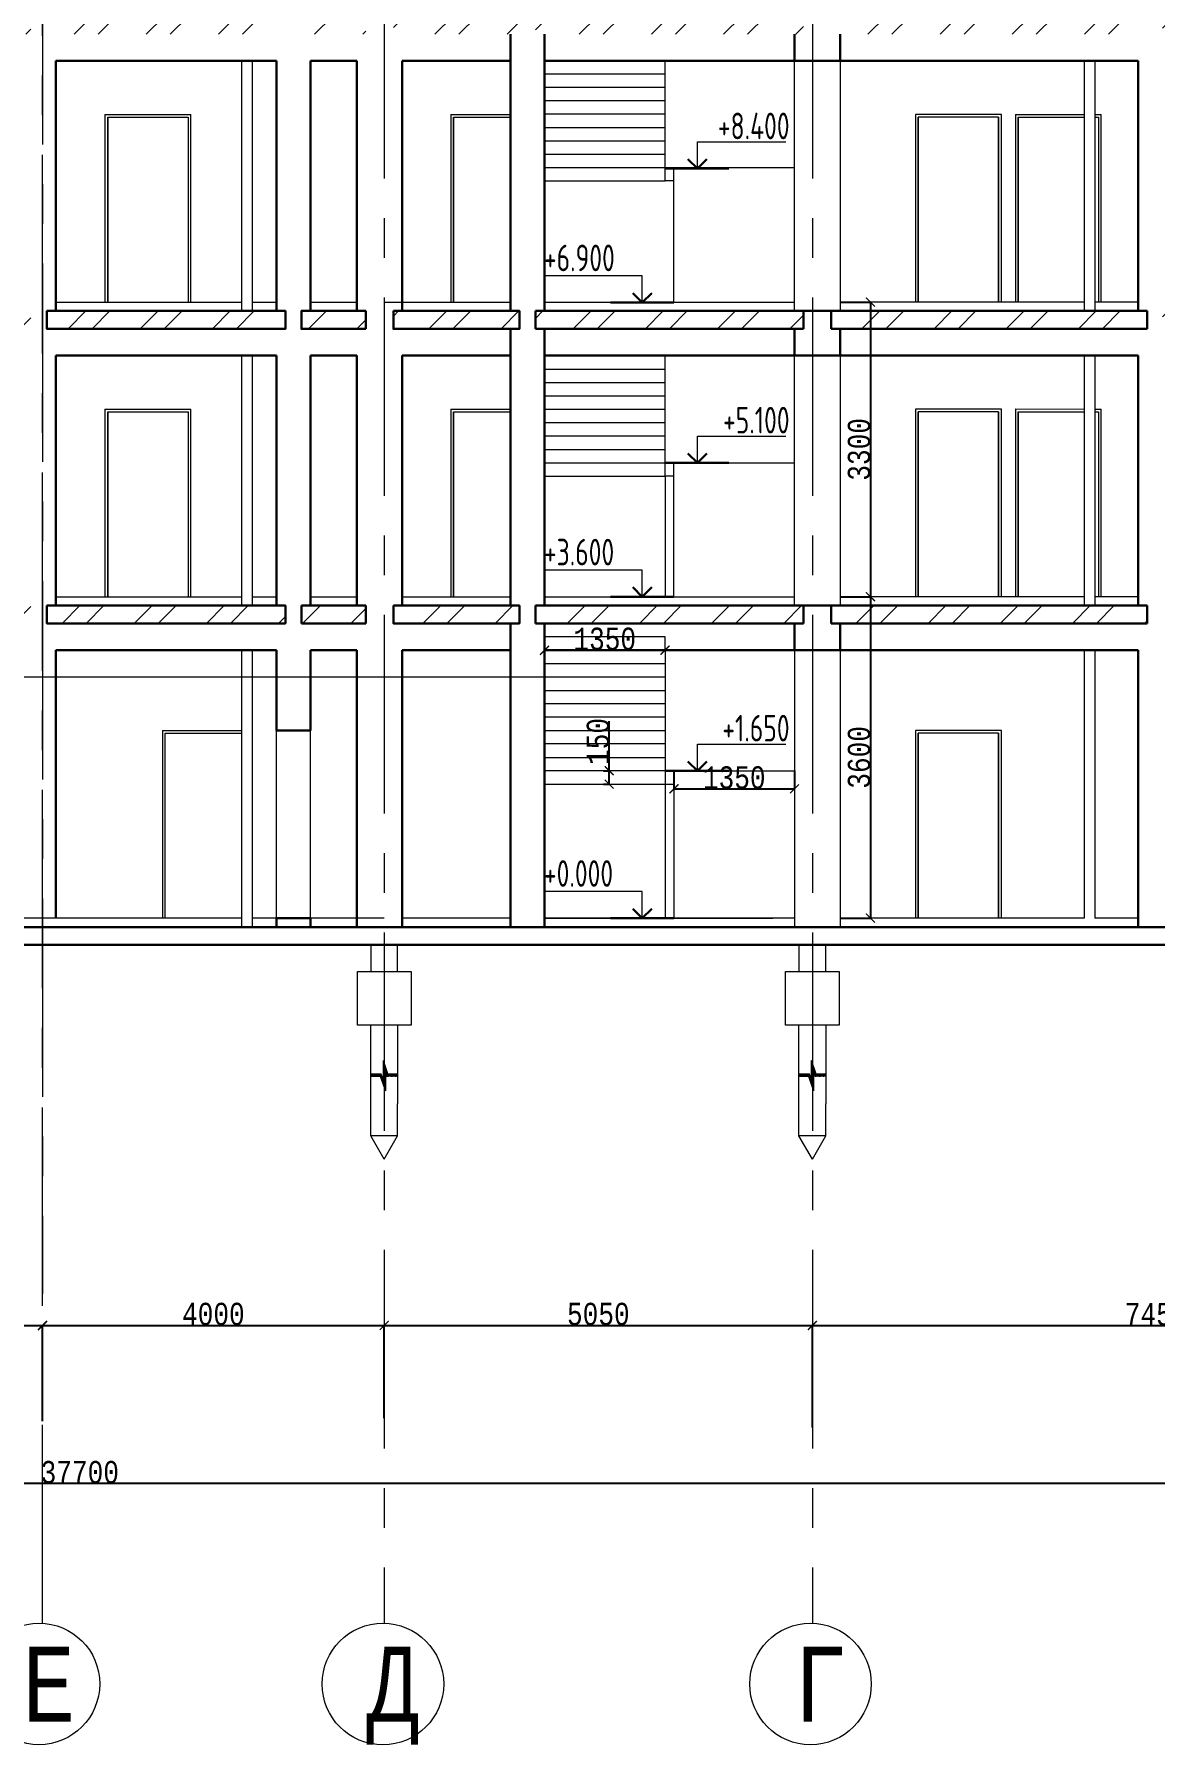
# Model space of a CAD drawing. Header units: millimetres. Extents: x -689206 to 4969298, y -1019800 to 703299.
# Drawn here: x -601776 to -589227, y 22103 to 41263 of the extents above; entities that cross this region are included whole.
import ezdxf

# ---------------------------------------------------------------- set-up
doc = ezdxf.new("R2010")
doc.units = ezdxf.units.MM
doc.linetypes.add('осеваяX2', pattern=[101.6, 63.5, -12.7, 12.7, -12.7])
doc.layers.add('РАЗМЕРЫ', color=7, linetype='Continuous', lineweight=9)
doc.layers.add('разрез2-2', color=7, linetype='Continuous')
doc.layers.add('сетка', color=104, linetype='Continuous')
doc.styles.add('Аннотативный', font='isocteur.ttf', dxfattribs={"width": 0.7, "height": 250})
doc.dimstyles.new('Аннотативный', dxfattribs={"dimscale": 0, "dimtxt": 250, "dimasz": 100, "dimexe": 1.25, "dimexo": 0.625, "dimtad": 1, "dimdec": 0, "dimtxsty": 'Аннотативный', "dimblk": 'ARCHTICK', "dimcen": 2.5, "dimadec": 0, "dimazin": 0, "dimtfac": 1, "dimtdec": 0, "dimtmove": 0, "dimatfit": 3, "dimfxl": 1, "dimarcsym": 0})

# ---------------------------------------------------------------- blocks, each defined once
blk = doc.blocks.new('_ArchTick')
at = {"color": 0, "linetype": 'ByBlock', "const_width": 0.15}
blk.add_lwpolyline([(-0.5, -0.5), (0.5, 0.5)], dxfattribs=at)
blk = doc.blocks.new('*D4730')
at = {"layer": 'Defpoints', "color": 0, "lineweight": 30, "ltscale": 35, "transparency": 16777216}
for p in [(-605324, 26801), (-601684, 26798), (-601684, 25729)]:
    blk.add_point(p, dxfattribs=at)
at = {"layer": 'РАЗМЕРЫ', "color": 0, "lineweight": -2, "ltscale": 35, "transparency": 16777216}
for p, q in [((-605324, 26801), (-605324, 26796)), ((-605324, 26798), (-601684, 26798)), ((-601684, 25729), (-601684, 26799))]:
    blk.add_line(p, q, dxfattribs=at)
at = {"layer": 'РАЗМЕРЫ', "color": 0, "lineweight": -2, "ltscale": 35, "transparency": 16777216, "xscale": 100, "yscale": 100, "zscale": 100, "rotation": 180}
blk.add_blockref('_ArchTick', (-605324, 26798), dxfattribs=at)
at = {"layer": 'РАЗМЕРЫ', "color": 0, "lineweight": -2, "ltscale": 35, "transparency": 16777216, "xscale": 100, "yscale": 100, "zscale": 100}
blk.add_blockref('_ArchTick', (-601684, 26798), dxfattribs=at)
at = {"layer": 'РАЗМЕРЫ', "color": 0, "lineweight": 5, "ltscale": 35, "transparency": 16777216, "insert": (-603504, 26923), "char_height": 250, "attachment_point": 5, "style": 'Аннотативный'}
blk.add_mtext('3700', dxfattribs=at)
blk = doc.blocks.new('*D4731')
at = {"layer": 'Defpoints', "color": 0, "lineweight": 30, "ltscale": 35, "transparency": 16777216}
for p in [(-601684, 26801), (-597856, 26801), (-597856, 25762)]:
    blk.add_point(p, dxfattribs=at)
at = {"layer": 'РАЗМЕРЫ', "color": 0, "lineweight": -2, "ltscale": 35, "transparency": 16777216}
for p, q in [((-601684, 26802), (-601684, 26803)), ((-601684, 26801), (-597856, 26801)), ((-597856, 25763), (-597856, 26803))]:
    blk.add_line(p, q, dxfattribs=at)
at = {"layer": 'РАЗМЕРЫ', "color": 0, "lineweight": -2, "ltscale": 35, "transparency": 16777216, "xscale": 100, "yscale": 100, "zscale": 100, "rotation": 180}
blk.add_blockref('_ArchTick', (-601684, 26801), dxfattribs=at)
at = {"layer": 'РАЗМЕРЫ', "color": 0, "lineweight": -2, "ltscale": 35, "transparency": 16777216, "xscale": 100, "yscale": 100, "zscale": 100}
blk.add_blockref('_ArchTick', (-597856, 26801), dxfattribs=at)
at = {"layer": 'РАЗМЕРЫ', "color": 0, "lineweight": 5, "ltscale": 35, "transparency": 16777216, "insert": (-599770, 26927), "char_height": 250, "attachment_point": 5, "style": 'Аннотативный'}
blk.add_mtext('4000', dxfattribs=at)
blk = doc.blocks.new('*D4732')
at = {"layer": 'Defpoints', "color": 0, "lineweight": 30, "ltscale": 35, "transparency": 16777216}
for p in [(-597856, 26801), (-593062, 26801), (-593062, 25655)]:
    blk.add_point(p, dxfattribs=at)
at = {"layer": 'РАЗМЕРЫ', "color": 0, "lineweight": -2, "ltscale": 35, "transparency": 16777216}
for p, q in [((-597856, 26802), (-597856, 26803)), ((-597856, 26801), (-593062, 26801)), ((-593062, 25656), (-593062, 26803))]:
    blk.add_line(p, q, dxfattribs=at)
at = {"layer": 'РАЗМЕРЫ', "color": 0, "lineweight": -2, "ltscale": 35, "transparency": 16777216, "xscale": 100, "yscale": 100, "zscale": 100, "rotation": 180}
blk.add_blockref('_ArchTick', (-597856, 26801), dxfattribs=at)
at = {"layer": 'РАЗМЕРЫ', "color": 0, "lineweight": -2, "ltscale": 35, "transparency": 16777216, "xscale": 100, "yscale": 100, "zscale": 100}
blk.add_blockref('_ArchTick', (-593062, 26801), dxfattribs=at)
at = {"layer": 'РАЗМЕРЫ', "color": 0, "lineweight": 5, "ltscale": 35, "transparency": 16777216, "insert": (-595459, 26927), "char_height": 250, "attachment_point": 5, "style": 'Аннотативный'}
blk.add_mtext('5050', dxfattribs=at)
blk = doc.blocks.new('*D4733')
at = {"layer": 'Defpoints', "color": 0, "lineweight": 30, "ltscale": 35, "transparency": 16777216}
for p in [(-585362, 27875), (-593062, 26801), (-585362, 26798)]:
    blk.add_point(p, dxfattribs=at)
at = {"layer": 'РАЗМЕРЫ', "color": 0, "lineweight": -2, "ltscale": 35, "transparency": 16777216}
for p, q in [((-585362, 27874), (-585362, 26797)), ((-593062, 26801), (-593062, 26797)), ((-593062, 26798), (-585362, 26798))]:
    blk.add_line(p, q, dxfattribs=at)
at = {"layer": 'РАЗМЕРЫ', "color": 0, "lineweight": -2, "ltscale": 35, "transparency": 16777216, "xscale": 100, "yscale": 100, "zscale": 100, "rotation": 180}
blk.add_blockref('_ArchTick', (-593062, 26798), dxfattribs=at)
at = {"layer": 'РАЗМЕРЫ', "color": 0, "lineweight": -2, "ltscale": 35, "transparency": 16777216, "xscale": 100, "yscale": 100, "zscale": 100}
blk.add_blockref('_ArchTick', (-585362, 26798), dxfattribs=at)
at = {"layer": 'РАЗМЕРЫ', "color": 0, "lineweight": 5, "ltscale": 35, "transparency": 16777216, "insert": (-589212, 26924), "char_height": 250, "attachment_point": 5, "style": 'Аннотативный'}
blk.add_mtext('7450', dxfattribs=at)
blk = doc.blocks.new('*D4735')
at = {"layer": 'Defpoints', "color": 0, "lineweight": 30, "ltscale": 35, "transparency": 16777216}
for p in [(-620146, 25029), (-620146, 24938), (-582387, 25029)]:
    blk.add_point(p, dxfattribs=at)
at = {"layer": 'РАЗМЕРЫ', "color": 0, "lineweight": -2, "ltscale": 35, "transparency": 16777216}
for p, q in [((-620146, 24939), (-620146, 25030)), ((-582387, 25029), (-620146, 25029)), ((-582387, 25028), (-582387, 25028))]:
    blk.add_line(p, q, dxfattribs=at)
at = {"layer": 'РАЗМЕРЫ', "color": 0, "lineweight": -2, "ltscale": 35, "transparency": 16777216, "xscale": 100, "yscale": 100, "zscale": 100, "rotation": 180}
blk.add_blockref('_ArchTick', (-620146, 25029), dxfattribs=at)
at = {"layer": 'РАЗМЕРЫ', "color": 0, "lineweight": -2, "ltscale": 35, "transparency": 16777216, "xscale": 100, "yscale": 100, "zscale": 100}
blk.add_blockref('_ArchTick', (-582387, 25029), dxfattribs=at)
at = {"layer": 'РАЗМЕРЫ', "color": 0, "lineweight": 5, "ltscale": 35, "transparency": 16777216, "insert": (-601266, 25155), "char_height": 250, "attachment_point": 5, "style": 'Аннотативный'}
blk.add_mtext('37700', dxfattribs=at)
blk = doc.blocks.new('*D4859')
at = {"layer": 'Defpoints', "color": 0, "lineweight": 30, "ltscale": 35, "transparency": 16777216}
for p in [(-595400, 33013), (-595337, 33013), (-595400, 32863)]:
    blk.add_point(p, dxfattribs=at)
at = {"layer": 'РАЗМЕРЫ', "color": 0, "lineweight": -2, "ltscale": 35, "transparency": 16777216}
for p, q in [((-595337, 33013), (-595337, 33569)), ((-595400, 33013), (-595336, 33013)), ((-595337, 32863), (-595337, 33013)), ((-595400, 32863), (-595336, 32863))]:
    blk.add_line(p, q, dxfattribs=at)
at = {"layer": 'РАЗМЕРЫ', "color": 0, "lineweight": -2, "ltscale": 35, "transparency": 16777216, "xscale": 100, "yscale": 100, "zscale": 100}
for p, rotation in [((-595337, 33013), 90), ((-595337, 32863), 270)]:
    blk.add_blockref('_ArchTick', p, dxfattribs=dict(at, rotation=rotation))
at = {"layer": 'РАЗМЕРЫ', "color": 0, "lineweight": 5, "ltscale": 35, "transparency": 16777216, "insert": (-595462, 33341), "char_height": 250, "attachment_point": 5, "rotation": 90, "style": 'Аннотативный'}
blk.add_mtext('150', dxfattribs=at)
blk = doc.blocks.new('*D4860')
at = {"layer": 'Defpoints', "color": 0, "lineweight": 30, "ltscale": 35, "transparency": 16777216}
for p in [(-594612, 33013), (-593262, 33013), (-593262, 32811)]:
    blk.add_point(p, dxfattribs=at)
at = {"layer": 'РАЗМЕРЫ', "color": 0, "lineweight": -2, "ltscale": 35, "transparency": 16777216}
for p, q in [((-594612, 33012), (-594612, 32809)), ((-593262, 33012), (-593262, 32809)), ((-594612, 32811), (-593262, 32811))]:
    blk.add_line(p, q, dxfattribs=at)
at = {"layer": 'РАЗМЕРЫ', "color": 0, "lineweight": -2, "ltscale": 35, "transparency": 16777216, "xscale": 100, "yscale": 100, "zscale": 100, "rotation": 180}
blk.add_blockref('_ArchTick', (-594612, 32811), dxfattribs=at)
at = {"layer": 'РАЗМЕРЫ', "color": 0, "lineweight": -2, "ltscale": 35, "transparency": 16777216, "xscale": 100, "yscale": 100, "zscale": 100}
blk.add_blockref('_ArchTick', (-593262, 32811), dxfattribs=at)
at = {"layer": 'РАЗМЕРЫ', "color": 0, "lineweight": 5, "ltscale": 35, "transparency": 16777216, "insert": (-593937, 32936), "char_height": 250, "attachment_point": 5, "style": 'Аннотативный'}
blk.add_mtext('1350', dxfattribs=at)
blk = doc.blocks.new('*D4861')
at = {"layer": 'Defpoints', "color": 0, "lineweight": 30, "ltscale": 35, "transparency": 16777216}
for p in [(-592752, 34963), (-592752, 31363), (-592412, 31363)]:
    blk.add_point(p, dxfattribs=at)
at = {"layer": 'РАЗМЕРЫ', "color": 0, "lineweight": -2, "ltscale": 35, "transparency": 16777216}
for p, q in [((-592751, 34963), (-592411, 34963)), ((-592412, 34963), (-592412, 31363)), ((-592751, 31363), (-592411, 31363))]:
    blk.add_line(p, q, dxfattribs=at)
at = {"layer": 'РАЗМЕРЫ', "color": 0, "lineweight": -2, "ltscale": 35, "transparency": 16777216, "xscale": 100, "yscale": 100, "zscale": 100}
for p, rotation in [((-592412, 34963), 90), ((-592412, 31363), 270)]:
    blk.add_blockref('_ArchTick', p, dxfattribs=dict(at, rotation=rotation))
at = {"layer": 'РАЗМЕРЫ', "color": 0, "lineweight": 5, "ltscale": 35, "transparency": 16777216, "insert": (-592538, 33163), "char_height": 250, "attachment_point": 5, "rotation": 90, "style": 'Аннотативный'}
blk.add_mtext('3600', dxfattribs=at)
blk = doc.blocks.new('*D4862')
at = {"layer": 'Defpoints', "color": 0, "lineweight": 30, "ltscale": 35, "transparency": 16777216}
for p in [(-596062, 34363), (-596062, 34363), (-594712, 34363)]:
    blk.add_point(p, dxfattribs=at)
at = {"layer": 'РАЗМЕРЫ', "color": 0, "lineweight": -2, "ltscale": 35, "transparency": 16777216}
for p, q in [((-596062, 34364), (-596062, 34364)), ((-594712, 34363), (-596062, 34363)), ((-594712, 34364), (-594712, 34364))]:
    blk.add_line(p, q, dxfattribs=at)
at = {"layer": 'РАЗМЕРЫ', "color": 0, "lineweight": -2, "ltscale": 35, "transparency": 16777216, "xscale": 100, "yscale": 100, "zscale": 100, "rotation": 180}
blk.add_blockref('_ArchTick', (-596062, 34363), dxfattribs=at)
at = {"layer": 'РАЗМЕРЫ', "color": 0, "lineweight": -2, "ltscale": 35, "transparency": 16777216, "xscale": 100, "yscale": 100, "zscale": 100}
blk.add_blockref('_ArchTick', (-594712, 34363), dxfattribs=at)
at = {"layer": 'РАЗМЕРЫ', "color": 0, "lineweight": 5, "ltscale": 35, "transparency": 16777216, "insert": (-595387, 34489), "char_height": 250, "attachment_point": 5, "style": 'Аннотативный'}
blk.add_mtext('1350', dxfattribs=at)
blk = doc.blocks.new('*D4864')
at = {"layer": 'Defpoints', "color": 0, "lineweight": 30, "ltscale": 35, "transparency": 16777216}
for p in [(-592752, 38263), (-592752, 34963), (-592412, 34963)]:
    blk.add_point(p, dxfattribs=at)
at = {"layer": 'РАЗМЕРЫ', "color": 0, "lineweight": -2, "ltscale": 35, "transparency": 16777216}
for p, q in [((-592751, 38263), (-592411, 38263)), ((-592412, 38263), (-592412, 34963)), ((-592751, 34963), (-592411, 34963))]:
    blk.add_line(p, q, dxfattribs=at)
at = {"layer": 'РАЗМЕРЫ', "color": 0, "lineweight": -2, "ltscale": 35, "transparency": 16777216, "xscale": 100, "yscale": 100, "zscale": 100}
for p, rotation in [((-592412, 38263), 90), ((-592412, 34963), 270)]:
    blk.add_blockref('_ArchTick', p, dxfattribs=dict(at, rotation=rotation))
at = {"layer": 'РАЗМЕРЫ', "color": 0, "lineweight": 5, "ltscale": 35, "transparency": 16777216, "insert": (-592538, 36613), "char_height": 250, "attachment_point": 5, "rotation": 90, "style": 'Аннотативный'}
blk.add_mtext('3300', dxfattribs=at)

msp = doc.modelspace()

# ---------------------------------------------------------------- hatches: boundary and pattern name
at = {"layer": 'РАЗМЕРЫ', "lineweight": 9, "ltscale": 35}
h = msp.add_hatch(dxfattribs=at)
h.set_pattern_fill('ANSI32', color=256, scale=60)
h.set_pattern_definition([(45, (-1427732.2, 672087.9), (-404.11153, 404.11153), []), (45, (-1427462.77, 672087.9), (-404.11153, 404.11153), [])])
h.paths.add_polyline_path([(-617845.8, 41463.1), (-617945.8, 41463.1), (-619945.8, 41463.1), (-620045.8, 41463.1), (-620045.8, 41263.1), (-619945.8, 41263.1), (-617945.8, 41263.1), (-617845.8, 41263.1)])
h.paths.add_polyline_path([(-615766.3, 41463.1), (-615866.3, 41463.1), (-617435.8, 41463.1), (-617535.8, 41463.1), (-617535.8, 41263.1), (-617435.8, 41263.1), (-615866.3, 41263.1), (-615766.3, 41263.1)])
h.paths.add_polyline_path([(-614035.8, 41463.1), (-614135.8, 41463.1), (-615356.4, 41463.1), (-615456.4, 41463.1), (-615456.4, 41263.1), (-615356.4, 41263.1), (-614135.8, 41263.1), (-614035.8, 41263.1)])
h.paths.add_polyline_path([(-611144.2, 41463.1), (-613755.8, 41463.1), (-613855.8, 41463.1), (-613855.8, 41263.1), (-613755.8, 41263.1), (-611144.2, 41263.1)])
h.paths.add_polyline_path([(-609574.2, 41463.1), (-609674.2, 41463.1), (-610634.2, 41463.1), (-610734.2, 41463.1), (-610734.2, 41263.1), (-610634.2, 41263.1), (-609674.2, 41263.1), (-609574.2, 41263.1)])
h.paths.add_polyline_path([(-607034.2, 41463.1), (-607134.2, 41463.1), (-609164.2, 41463.1), (-609264.2, 41463.1), (-609264.2, 41263.1), (-609164.2, 41263.1), (-607134.2, 41263.1), (-607034.2, 41263.1)])
h.paths.add_polyline_path([(-605534.2, 41463.1), (-605634.2, 41463.1), (-606754.2, 41463.1), (-606854.2, 41463.1), (-606854.2, 41263.1), (-606754.2, 41263.1), (-605634.2, 41263.1), (-605534.2, 41263.1)])
h.paths.add_polyline_path([(-604713.3, 41463.1), (-604813.3, 41463.1), (-605124.2, 41463.1), (-605224.2, 41463.1), (-605224.2, 41263.1), (-605124.2, 41263.1), (-604813.3, 41263.1), (-604713.3, 41263.1)])
h.paths.add_polyline_path([(-601813.8, 41463.1), (-601952.9, 41463.1), (-604433.3, 41463.1), (-604533.3, 41463.1), (-604533.3, 41263.1), (-604433.3, 41263.1), (-601913.8, 41263.1), (-601813.8, 41263.1)])
h.paths.add_polyline_path([(-598963.8, 41463.1), (-599063.8, 41463.1), (-601533.8, 41463.1), (-601633.8, 41463.1), (-601633.8, 41263.1), (-601533.8, 41263.1), (-599063.8, 41263.1), (-598963.8, 41263.1)])
h.paths.add_polyline_path([(-598064.2, 41463.1), (-598164.2, 41463.1), (-598683.8, 41463.1), (-598783.8, 41463.1), (-598783.8, 41263.1), (-598683.8, 41263.1), (-598164.2, 41263.1), (-598064.2, 41263.1)])
h.paths.add_polyline_path([(-596341.8, 41463.1), (-596441.8, 41463.1), (-597654.2, 41463.1), (-597754.2, 41463.1), (-597754.2, 41263.1), (-597654.2, 41263.1), (-596441.8, 41263.1), (-596341.8, 41263.1)])
h.paths.add_polyline_path([(-593161.8, 41463.1), (-593261.8, 41463.1), (-596061.8, 41463.1), (-596161.8, 41463.1), (-596161.8, 41263.1), (-596061.8, 41263.1), (-593161.8, 41263.1)])
h.paths.add_polyline_path([(-589314, 41463.1), (-589414, 41463.1), (-592751.8, 41463.1), (-592851.8, 41463.1), (-592851.8, 41263.1), (-592751.8, 41263.1), (-589414, 41263.1), (-589314, 41263.1)])
h.paths.add_polyline_path([(-585541.8, 41463.1), (-585641.8, 41463.1), (-589040.3, 41463.1), (-589140.3, 41463.1), (-589140.3, 41263.1), (-589040.3, 41263.1), (-585641.8, 41263.1), (-585541.8, 41263.1)])
h.paths.add_polyline_path([(-582541.8, 41463.1), (-582641.8, 41463.1), (-585131.8, 41463.1), (-585231.8, 41463.1), (-585231.8, 41263.1), (-585131.8, 41263.1), (-582641.8, 41263.1), (-582541.8, 41263.1)])
h.paths.add_polyline_path([(-582541.8, 38163.1), (-585131.8, 38163.1), (-585231.8, 38163.1), (-585231.8, 37963.1), (-585131.8, 37963.1), (-582641.8, 37963.1), (-582541.8, 37963.1)])
h.paths.add_polyline_path([(-585541.8, 38163.1), (-585641.8, 38163.1), (-589040.3, 38163.1), (-589140.3, 38163.1), (-589140.3, 37963.1), (-589040.3, 37963.1), (-585641.8, 37963.1), (-585541.8, 37963.1)])
h.paths.add_polyline_path([(-589314, 38163.1), (-589414, 38163.1), (-592751.8, 38163.1), (-592851.8, 38163.1), (-592851.8, 37963.1), (-592751.8, 37963.1), (-589414, 37963.1), (-589314, 37963.1)])
h.paths.add_polyline_path([(-593161.8, 38163.1), (-593261.8, 38163.1), (-596061.8, 38163.1), (-596161.8, 38163.1), (-596161.8, 37963.1), (-593261.8, 37963.1), (-593161.8, 37963.1)])
h.paths.add_polyline_path([(-596341.8, 38163.1), (-597754.2, 38163.1), (-597754.2, 37963.1), (-596341.8, 37963.1)])
h.paths.add_polyline_path([(-598064.2, 38163.1), (-598164.2, 38163.1), (-598783.8, 38163.1), (-598783.8, 37963.1), (-598164.2, 37963.1), (-598064.2, 37963.1)])
h.paths.add_polyline_path([(-598963.8, 38163.1), (-601633.8, 38163.1), (-601633.8, 37963.1), (-598963.8, 37963.1)])
h.paths.add_polyline_path([(-601813.8, 38163.1), (-604533.3, 38163.1), (-604533.3, 37963.1), (-601813.8, 37963.1)])
h.paths.add_polyline_path([(-604713.3, 38163.1), (-605224.2, 38163.1), (-605224.2, 37963.1), (-604713.3, 37963.1)])
h.paths.add_polyline_path([(-605534.2, 38163.1), (-606854.2, 38163.1), (-606854.2, 37963.1), (-605534.2, 37963.1)])
h.paths.add_polyline_path([(-607034.2, 38163.1), (-609264.2, 38163.1), (-609264.2, 37963.1), (-607034.2, 37963.1)])
h.paths.add_polyline_path([(-609574.2, 38163.1), (-610734.2, 38163.1), (-610734.2, 37963.1), (-609574.2, 37963.1)])
h.paths.add_polyline_path([(-611144.2, 38163.1), (-613855.8, 38163.1), (-613855.8, 37963.1), (-611144.2, 37963.1)])
h.paths.add_polyline_path([(-614035.8, 38163.1), (-615456.5, 38163.1), (-615456.5, 37963.1), (-614035.8, 37963.1)])
h.paths.add_polyline_path([(-615766.3, 38163.1), (-617535.8, 38163.1), (-617535.8, 37963.1), (-615766.3, 37963.1)])
h.paths.add_polyline_path([(-617845.8, 38163.1), (-620045.8, 38163.1), (-620045.8, 37963.1), (-617845.8, 37963.1)])
h.paths.add_polyline_path([(-617845.8, 34863.1), (-620045.8, 34863.1), (-620045.8, 34663.1), (-617845.8, 34663.1)])
h.paths.add_polyline_path([(-615766.3, 34863.1), (-617535.8, 34863.1), (-617535.8, 34663.1), (-615766.3, 34663.1)])
h.paths.add_polyline_path([(-614036, 34863.1), (-615456.7, 34863.1), (-615456.7, 34663.1), (-614036, 34663.1)])
h.paths.add_polyline_path([(-611144.2, 34863.1), (-613755.8, 34863.1), (-613855.8, 34863.1), (-613855.8, 34663.1), (-611144.2, 34663.1)])
h.paths.add_polyline_path([(-609574.2, 34863.1), (-610734.2, 34863.1), (-610734.2, 34663.1), (-609574.2, 34663.1)])
h.paths.add_polyline_path([(-607034.2, 34863.1), (-609264.2, 34863.1), (-609264.2, 34663.1), (-607034.2, 34663.1)])
h.paths.add_polyline_path([(-605534.2, 34863.1), (-606854.2, 34863.1), (-606854.2, 34663.1), (-605534.2, 34663.1)])
h.paths.add_polyline_path([(-604713.3, 34863.1), (-605224.2, 34863.1), (-605224.2, 34663.1), (-604713.3, 34663.1)])
h.paths.add_polyline_path([(-601813.8, 34863.1), (-604533.3, 34863.1), (-604533.3, 34663.1), (-601813.8, 34663.1)])
h.paths.add_polyline_path([(-598963.8, 34863.1), (-601633.8, 34863.1), (-601633.8, 34663.1), (-598963.8, 34663.1)])
h.paths.add_polyline_path([(-598064.2, 34863.1), (-598164.2, 34863.1), (-598683.8, 34863.1), (-598783.8, 34863.1), (-598783.8, 34663.1), (-598683.8, 34663.1), (-598164.2, 34663.1), (-598064.2, 34663.1)])
h.paths.add_polyline_path([(-596341.8, 34863.1), (-597754.2, 34863.1), (-597754.2, 34663.1), (-596341.8, 34663.1)])
h.paths.add_polyline_path([(-593161.8, 34863.1), (-593261.8, 34863.1), (-596061.8, 34863.1), (-596161.8, 34863.1), (-596161.8, 34663.1), (-596061.8, 34663.1), (-593261.8, 34663.1), (-593161.8, 34663.1)])
h.paths.add_polyline_path([(-589314, 34863.1), (-589414, 34863.1), (-592751.8, 34863.1), (-592851.8, 34863.1), (-592851.8, 34663.1), (-592751.8, 34663.1), (-589414, 34663.1), (-589314, 34663.1)])
h.paths.add_polyline_path([(-585541.8, 34863.1), (-585641.8, 34863.1), (-589040.3, 34863.1), (-589140.3, 34863.1), (-589140.3, 34663.1), (-589040.3, 34663.1), (-585641.8, 34663.1), (-585541.8, 34663.1)])
h.paths.add_polyline_path([(-582541.8, 34863.1), (-585131.8, 34863.1), (-585231.8, 34863.1), (-585231.8, 34663.1), (-585131.8, 34663.1), (-582641.8, 34663.1), (-582541.8, 34663.1)])
at = {"layer": 'РАЗМЕРЫ', "lineweight": 5, "ltscale": 35}
h = msp.add_hatch(dxfattribs=at)
h.set_pattern_fill('ANSI36', color=256, scale=2)
h.set_pattern_definition([(45, (-1108886.146, 770323.735), (3.367596045, 12.347852166), [15.875, -3.175, 0, -3.175])])
h.paths.add_polyline_path([(-597856.3, 29741.1), (-597856.3, 29465.7), (-597843.2, 29429), (-597843.2, 29628.2), (-597829, 29590.9), (-597706.3, 29590.9), (-597706.3, 29613), (-597814.6, 29613)])
h.paths.add_polyline_path([(-597889.6, 29613), (-598006.3, 29613), (-598006.3, 29590.9), (-597901, 29590.9), (-597856.3, 29465.7), (-597856.3, 29741.1), (-597865.2, 29768.6), (-597865.2, 29542.7)])
h = msp.add_hatch(dxfattribs=at)
h.set_pattern_fill('ANSI36', color=256, scale=2)
h.set_pattern_definition([(45, (-1104091.651, 770323.735), (3.367596045, 12.347852166), [15.875, -3.175, 0, -3.175])])
h.paths.add_polyline_path([(-593061.8, 29741.1), (-593061.8, 29465.7), (-593048.7, 29429), (-593048.7, 29628.2), (-593034.6, 29590.9), (-592911.8, 29590.9), (-592911.8, 29613), (-593020.1, 29613)])
h.paths.add_polyline_path([(-593095.1, 29613), (-593211.8, 29613), (-593211.8, 29590.9), (-593106.5, 29590.9), (-593061.8, 29465.7), (-593061.8, 29741.1), (-593070.7, 29768.6), (-593070.7, 29542.7)])

# ---------------------------------------------------------------- linework, layer by layer
at = {"layer": 'РАЗМЕРЫ', "linetype": 'осеваяX2', "lineweight": 5, "ltscale": 35}
for p, q in [((-597856.3, 52538.1), (-597856.3, 23464.5)), ((-593061.8, 52538.1), (-593061.8, 23464.5)), ((-601683.8, 23464.5), (-601683.8, 52463.1)), ((-601683.8, 49363.1), (-601683.8, 27153.9))]:
    msp.add_line(p, q, dxfattribs=at)
at = {"layer": 'РАЗМЕРЫ', "lineweight": 30, "ltscale": 35}
for p, q in [((-596441.8, 38163.1), (-596441.8, 41263.1)), ((-596061.8, 38163.1), (-596061.8, 41263.1)), ((-593261.8, 41263.1), (-593261.8, 40963.1)), ((-592751.8, 41263.1), (-592751.8, 40963.1)), ((-601533.8, 40963.1), (-601533.8, 40563.1)), ((-601533.8, 40963.1), (-601533.8, 38163.1)), ((-601533.8, 40963.1), (-599063.8, 40963.1)), ((-599063.8, 40963.1), (-599063.8, 40563.1)), ((-599063.8, 40963.1), (-599063.8, 38163.1)), ((-598683.8, 40963.1), (-598683.8, 40563.1)), ((-598683.8, 40963.1), (-598683.8, 38163.1)), ((-598683.8, 40963.1), (-598164.2, 40963.1)), ((-598164.2, 40963.1), (-598164.2, 40563.1)), ((-598164.2, 40963.1), (-598164.2, 38163.1)), ((-597654.2, 40963.1), (-597654.2, 40563.1)), ((-597654.2, 40963.1), (-597654.2, 38163.1)), ((-597654.2, 40963.1), (-596441.8, 40963.1)), ((-596061.8, 40963.1), (-593261.8, 40963.1)), ((-592751.8, 40963.1), (-593261.8, 40963.1)), ((-589414, 40963.1), (-592751.8, 40963.1)), ((-589414, 40963.1), (-589414, 40363.1)), ((-596441.8, 40363.1), (-596441.8, 40663.1)), ((-589414, 40363.1), (-589414, 38163.1)), ((-601633.8, 37963.1), (-601633.8, 38163.1)), ((-601633.8, 38163.1), (-601533.8, 38163.1)), ((-601533.8, 38163.1), (-599063.8, 38163.1)), ((-598963.8, 38163.1), (-599063.8, 38163.1)), ((-598963.8, 37963.1), (-598963.8, 38163.1)), ((-598783.8, 37963.1), (-598783.8, 38163.1)), ((-598783.8, 38163.1), (-598652.9, 38163.1)), ((-598683.8, 38163.1), (-598164.2, 38163.1)), ((-598064.2, 38163.1), (-598164.2, 38163.1)), ((-598064.2, 37963.1), (-598064.2, 38163.1)), ((-597754.2, 37963.1), (-597754.2, 38163.1)), ((-597754.2, 38163.1), (-597654.2, 38163.1)), ((-597654.2, 38163.1), (-596441.8, 38163.1)), ((-596341.8, 38163.1), (-596441.8, 38163.1)), ((-596341.8, 37963.1), (-596341.8, 38163.1)), ((-596061.8, 38163.1), (-596161.8, 38163.1)), ((-596161.8, 38163.1), (-596161.8, 37963.1)), ((-593161.8, 38163.1), (-596061.8, 38163.1)), ((-592801.8, 38163.1), (-593261.8, 38163.1)), ((-593161.8, 37963.1), (-593161.8, 38163.1)), ((-592851.8, 37963.1), (-592851.8, 38163.1)), ((-592851.8, 38163.1), (-592751.8, 38163.1)), ((-589414, 38163.1), (-592751.8, 38163.1)), ((-589314, 38163.1), (-589414, 38163.1)), ((-589314, 37963.1), (-589314, 38163.1)), ((-601533.8, 37963.1), (-601633.8, 37963.1)), ((-601533.8, 37963.1), (-599063.8, 37963.1)), ((-599063.8, 37963.1), (-598963.8, 37963.1)), ((-598683.8, 37963.1), (-598783.8, 37963.1)), ((-598683.8, 37963.1), (-598164.2, 37963.1)), ((-598164.2, 37963.1), (-598064.2, 37963.1)), ((-597654.2, 37963.1), (-597754.2, 37963.1)), ((-597654.2, 37963.1), (-596441.8, 37963.1)), ((-596441.8, 34863.1), (-596441.8, 37963.1)), ((-596441.8, 37963.1), (-596341.8, 37963.1)), ((-596161.8, 37963.1), (-593261.8, 37963.1)), ((-596061.8, 34863.1), (-596061.8, 37963.1)), ((-593261.8, 37963.1), (-593261.8, 37663.1)), ((-593261.8, 37963.1), (-593261.8, 37663.1)), ((-593161.8, 37963.1), (-593261.8, 37963.1)), ((-593261.8, 37963.1), (-593161.8, 37963.1)), ((-592751.8, 37963.1), (-592851.8, 37963.1)), ((-592751.8, 37963.1), (-592751.8, 37663.1)), ((-589414, 37963.1), (-592751.8, 37963.1)), ((-589414, 37963.1), (-589314, 37963.1)), ((-601533.8, 37663.1), (-601533.8, 37563.1)), ((-601533.8, 37663.1), (-601533.8, 34863.1)), ((-601533.8, 37663.1), (-599063.8, 37663.1)), ((-599063.8, 37663.1), (-599063.8, 37563.1)), ((-599063.8, 37663.1), (-599063.8, 34863.1)), ((-598683.8, 37663.1), (-598683.8, 37563.1)), ((-598683.8, 37663.1), (-598683.8, 34863.1)), ((-598683.8, 37663.1), (-598164.2, 37663.1)), ((-598164.2, 37663.1), (-598164.2, 37563.1)), ((-598164.2, 37663.1), (-598164.2, 34863.1)), ((-597654.2, 37663.1), (-597654.2, 37563.1)), ((-597654.2, 37663.1), (-597654.2, 34863.1)), ((-597654.2, 37663.1), (-596441.8, 37663.1)), ((-596441.8, 37363.1), (-596441.8, 37663.1)), ((-593261.8, 37663.1), (-596061.8, 37663.1)), ((-592751.8, 37663.1), (-593261.8, 37663.1)), ((-589414, 37663.1), (-592751.8, 37663.1)), ((-589414, 37663.1), (-589414, 34863.1)), ((-601533.8, 34863.1), (-599063.8, 34863.1)), ((-598783.8, 34663.1), (-598783.8, 34863.1)), ((-598783.8, 34863.1), (-598683.8, 34863.1)), ((-598683.8, 34863.1), (-598164.2, 34863.1)), ((-598064.2, 34863.1), (-598164.2, 34863.1)), ((-598064.2, 34663.1), (-598064.2, 34863.1)), ((-597654.2, 34863.1), (-596441.8, 34863.1)), ((-596061.8, 34863.1), (-596161.8, 34863.1)), ((-596161.8, 34863.1), (-596161.8, 34663.1)), ((-593261.8, 34863.1), (-596061.8, 34863.1)), ((-593161.8, 34863.1), (-593261.8, 34863.1)), ((-593161.8, 34663.1), (-593161.8, 34863.1)), ((-593061.8, 34863.1), (-593161.8, 34863.1)), ((-592851.8, 34863.1), (-593061.8, 34863.1)), ((-592851.8, 34663.1), (-592851.8, 34863.1)), ((-592851.8, 34863.1), (-592751.8, 34863.1)), ((-589414, 34863.1), (-592751.8, 34863.1)), ((-589314, 34863.1), (-589414, 34863.1)), ((-589314, 34663.1), (-589314, 34863.1)), ((-601533.8, 34663.1), (-599063.8, 34663.1)), ((-598683.8, 34663.1), (-598783.8, 34663.1)), ((-598683.8, 34663.1), (-598164.2, 34663.1)), ((-598164.2, 34663.1), (-598064.2, 34663.1)), ((-597654.2, 34663.1), (-596441.8, 34663.1)), ((-596441.8, 31263.1), (-596441.8, 34663.1)), ((-596441.8, 34363.1), (-596441.8, 34663.1)), ((-596161.8, 34663.1), (-596061.8, 34663.1)), ((-596061.8, 31263.1), (-596061.8, 34663.1)), ((-596061.8, 34663.1), (-593261.8, 34663.1)), ((-593261.8, 34663.1), (-593261.8, 34363.1)), ((-593261.8, 34663.1), (-593261.8, 34563.1)), ((-593261.8, 34663.1), (-593161.8, 34663.1)), ((-592751.8, 34663.1), (-592851.8, 34663.1)), ((-592751.8, 34663.1), (-592751.8, 34363.1)), ((-592751.8, 34363.1), (-592751.8, 34663.1)), ((-589414, 34663.1), (-592751.8, 34663.1)), ((-589414, 34663.1), (-589314, 34663.1)), ((-601533.8, 34363.1), (-599063.8, 34363.1)), ((-601533.8, 34363.1), (-601533.8, 31363.1)), ((-599063.8, 34363.1), (-599063.8, 33463.1)), ((-598683.8, 34363.1), (-598164.2, 34363.1)), ((-598683.8, 34363.1), (-598683.8, 33463.1)), ((-598164.2, 34363.1), (-598164.2, 31263.1)), ((-597654.2, 34363.1), (-597654.2, 31263.1)), ((-597654.2, 34363.1), (-596441.8, 34363.1)), ((-596061.8, 34363.1), (-593261.8, 34363.1)), ((-592751.8, 34363.1), (-593261.8, 34363.1)), ((-589414, 34363.1), (-592751.8, 34363.1)), ((-589414, 34363.1), (-589414, 31263.1)), ((-599063.8, 33463.1), (-598683.8, 33463.1)), ((-582131.8, 31263.1), (-620453.8, 31263.1)), ((-599063.8, 31363.1), (-598683.8, 31363.1)), ((-599063.8, 31363.1), (-599063.8, 31263.1)), ((-598683.8, 31363.1), (-598683.8, 31263.1)), ((-620453.8, 31063.1), (-582131.8, 31063.1))]:
    msp.add_line(p, q, dxfattribs=at)
at = {"layer": 'РАЗМЕРЫ', "lineweight": 5, "ltscale": 35}
for p, q in [((-593261.8, 38163.1), (-593261.8, 41263.1)), ((-592751.8, 41263.1), (-592751.8, 38163.1)), ((-600983.8, 40363.1), (-600983.8, 38263.1)), ((-600983.8, 40363.1), (-600023.8, 40363.1)), ((-600953.8, 40333.1), (-600953.8, 38263.1)), ((-600953.8, 38263.1), (-600953.8, 40333.1)), ((-600953.8, 38263.1), (-600953.8, 40333.1)), ((-600953.8, 40333.1), (-600053.8, 40333.1)), ((-600053.8, 40333.1), (-600053.8, 38263.1)), ((-600023.8, 38263.1), (-600023.8, 40363.1)), ((-597109.6, 40363.1), (-597109.6, 38263.1)), ((-597109.6, 40363.1), (-596441.8, 40363.1)), ((-597079.6, 40333.1), (-597079.6, 38263.1)), ((-597079.6, 38263.1), (-597079.6, 40333.1)), ((-597079.6, 38263.1), (-597079.6, 40333.1)), ((-597079.6, 40333.1), (-596441.8, 40333.1)), ((-591905.6, 40363.1), (-591905.6, 38263.1)), ((-590945.6, 40363.1), (-591905.6, 40363.1)), ((-591875.6, 40333.1), (-591875.6, 38263.1)), ((-591875.6, 40333.1), (-591875.6, 38263.1)), ((-591875.6, 38263.1), (-591875.6, 40333.1)), ((-590975.6, 40333.1), (-591875.6, 40333.1)), ((-590975.6, 40333.1), (-590975.6, 38263.1)), ((-590975.6, 40333.1), (-590975.6, 38263.1)), ((-590975.6, 38263.1), (-590975.6, 40333.1)), ((-590945.6, 38263.1), (-590945.6, 40363.1)), ((-590788.3, 40365.4), (-590017.8, 40363.6)), ((-590788.3, 40365.4), (-590788.3, 38263.1)), ((-590758.3, 40333.1), (-590758.3, 38263.1)), ((-590758.3, 38263.1), (-590758.3, 40333.1)), ((-590758.3, 40333.1), (-590017.8, 40333.1)), ((-589897.8, 40363.3), (-589828.3, 40363.1)), ((-589897.8, 40333.1), (-589858.3, 40333.1)), ((-589858.3, 40333.1), (-589858.3, 38563.1)), ((-589858.3, 40333.1), (-589858.3, 38263.1)), ((-589828.3, 38263.1), (-589828.3, 40363.1)), ((-600023.8, 40093.1), (-600023.8, 40123.1)), ((-593261.8, 34863.1), (-593261.8, 37963.1)), ((-592751.8, 37963.1), (-592751.8, 34863.1)), ((-600983.8, 37063.1), (-600983.8, 34963.1)), ((-600983.8, 37063.1), (-600023.8, 37063.1)), ((-600953.8, 37033.1), (-600953.8, 34963.1)), ((-600953.8, 34963.1), (-600953.8, 37033.1)), ((-600953.8, 34963.1), (-600953.8, 37033.1)), ((-600953.8, 37033.1), (-600053.8, 37033.1)), ((-600053.8, 37033.1), (-600053.8, 34963.1)), ((-600023.8, 34963.1), (-600023.8, 37063.1)), ((-597109.6, 37063.1), (-597109.6, 34963.1)), ((-597109.6, 37063.1), (-596441.8, 37063.1)), ((-597079.6, 37033.1), (-597079.6, 34963.1)), ((-597079.6, 34963.1), (-597079.6, 37033.1)), ((-597079.6, 34963.1), (-597079.6, 37033.1)), ((-597079.6, 37033.1), (-596441.8, 37033.1)), ((-591905.6, 37063.1), (-591905.6, 34963.1)), ((-590945.6, 37063.1), (-591905.6, 37063.1)), ((-591875.6, 37033.1), (-591875.6, 34963.1)), ((-591875.6, 37033.1), (-591875.6, 34963.1)), ((-591875.6, 34963.1), (-591875.6, 37033.1)), ((-590975.6, 37033.1), (-591875.6, 37033.1)), ((-590975.6, 37033.1), (-590975.6, 34963.1)), ((-590975.6, 37033.1), (-590975.6, 34963.1)), ((-590975.6, 34963.1), (-590975.6, 37033.1)), ((-590945.6, 34963.1), (-590945.6, 37063.1)), ((-590788.3, 37065.4), (-590017.8, 37063.6)), ((-590788.3, 37065.4), (-590788.3, 34963.1)), ((-590758.3, 37033.1), (-590758.3, 34963.1)), ((-590758.3, 34963.1), (-590758.3, 37033.1)), ((-590758.3, 37033.1), (-590017.8, 37033.1)), ((-589897.8, 37063.3), (-589828.3, 37063.1)), ((-589897.8, 37033.1), (-589858.3, 37033.1)), ((-589858.3, 37033.1), (-589858.3, 35263.1)), ((-589858.3, 37033.1), (-589858.3, 34963.1)), ((-589828.3, 34963.1), (-589828.3, 37063.1)), ((-600023.8, 36793.1), (-600023.8, 36823.1)), ((-594711.8, 34513.1), (-596061.8, 34513.1)), ((-594711.8, 34363.1), (-594711.8, 34513.1)), ((-592751.8, 34663.1), (-592751.8, 31263.1)), ((-589897.8, 34663.1), (-590017.8, 34663.1)), ((-593261.8, 34363.1), (-593261.8, 31363.1)), ((-595806.8, 34063), (-657825.2, 34063)), ((-600338.1, 33463.1), (-600338.1, 31363.1)), ((-600338.1, 33463.1), (-599453.8, 33463.1)), ((-600308.1, 31363.1), (-600308.1, 33433.1)), ((-600308.1, 31363.1), (-600308.1, 33433.1)), ((-600308.1, 33433.1), (-599453.8, 33433.1)), ((-591905.6, 33463.1), (-591905.6, 31363.1)), ((-590945.6, 33463.1), (-591905.6, 33463.1)), ((-591875.6, 33433.1), (-591875.6, 31363.1)), ((-591875.6, 33433.1), (-591875.6, 31363.1)), ((-591875.6, 31363.1), (-591875.6, 33433.1)), ((-590975.6, 33433.1), (-591875.6, 33433.1)), ((-591875.6, 31363.1), (-591875.6, 33433.1)), ((-590975.6, 33433.1), (-590975.6, 31363.1)), ((-590975.6, 33433.1), (-590975.6, 31363.1)), ((-590975.6, 31363.1), (-590975.6, 33433.1)), ((-590945.6, 31363.1), (-590945.6, 33463.1)), ((-593261.8, 31363.1), (-593261.8, 31263.1)), ((-597814.6, 29613), (-597865.2, 29768.6)), ((-597865.2, 29542.7), (-597865.2, 29768.6)), ((-593020.1, 29613), (-593070.7, 29768.6)), ((-593070.7, 29542.7), (-593070.7, 29768.6)), ((-597889.6, 29613), (-598006.3, 29613)), ((-598006.3, 29590.9), (-597901, 29590.9)), ((-597901, 29590.9), (-597843.2, 29429)), ((-597865.2, 29542.7), (-597889.6, 29613)), ((-597843.2, 29628.2), (-597843.2, 29429)), ((-597829, 29590.9), (-597843.2, 29628.2)), ((-597706.3, 29590.9), (-597829, 29590.9)), ((-597706.3, 29613), (-597814.6, 29613)), ((-593095.1, 29613), (-593211.8, 29613)), ((-593211.8, 29590.9), (-593106.5, 29590.9)), ((-593106.5, 29590.9), (-593048.7, 29429)), ((-593070.7, 29542.7), (-593095.1, 29613)), ((-593048.7, 29628.2), (-593048.7, 29429)), ((-593034.6, 29590.9), (-593048.7, 29628.2)), ((-592911.8, 29590.9), (-593034.6, 29590.9)), ((-592911.8, 29613), (-593020.1, 29613))]:
    msp.add_line(p, q, dxfattribs=at)
at = {"layer": 'РАЗМЕРЫ', "lineweight": 15, "ltscale": 35}
for p, q in [((-599453.8, 40963.1), (-599453.8, 40563.1)), ((-599453.8, 40963.1), (-599453.8, 38163.1)), ((-599333.8, 40963.1), (-599333.8, 40563.1)), ((-599333.8, 40963.1), (-599333.8, 38163.1)), ((-590017.8, 40963.1), (-590017.8, 38163.1)), ((-589897.8, 40963.1), (-589897.8, 38163.1)), ((-601533.8, 38263.1), (-599453.8, 38263.1)), ((-599333.8, 38263.1), (-599063.8, 38263.1)), ((-598683.8, 38263.1), (-598164.2, 38263.1)), ((-597856.3, 38263.1), (-596441.8, 38263.1)), ((-596061.8, 38263.1), (-593261.8, 38263.1)), ((-590017.8, 38263.1), (-592751.8, 38263.1)), ((-589414, 38263.1), (-589897.8, 38263.1)), ((-599453.8, 37663.1), (-601533.8, 37663.1)), ((-599453.8, 37663.1), (-599453.8, 37563.1)), ((-599453.8, 37663.1), (-599453.8, 34863.1)), ((-599063.8, 37663.1), (-599333.8, 37663.1)), ((-599333.8, 37663.1), (-599333.8, 37563.1)), ((-599333.8, 37663.1), (-599333.8, 34863.1)), ((-598164.2, 37663.1), (-598683.8, 37663.1)), ((-596441.8, 37663.1), (-597654.2, 37663.1)), ((-592751.8, 37663.1), (-590017.8, 37663.1)), ((-590017.8, 37663.1), (-590017.8, 34863.1)), ((-589897.8, 37663.1), (-589414, 37663.1)), ((-589897.8, 37663.1), (-589897.8, 34863.1)), ((-594711.8, 36313.1), (-594711.8, 34963.1)), ((-601533.8, 34963.1), (-599453.8, 34963.1)), ((-599333.8, 34963.1), (-599063.8, 34963.1)), ((-598683.8, 34963.1), (-598164.2, 34963.1)), ((-597654.2, 34963.1), (-596441.8, 34963.1)), ((-596061.8, 34963.1), (-593261.8, 34963.1)), ((-590017.8, 34963.1), (-592751.8, 34963.1)), ((-589414, 34963.1), (-589897.8, 34963.1)), ((-599063.8, 34663.1), (-601533.8, 34663.1)), ((-598164.2, 34663.1), (-598683.8, 34663.1)), ((-596441.8, 34663.1), (-597654.2, 34663.1)), ((-592751.8, 34663.1), (-589414, 34663.1)), ((-599453.8, 34363.1), (-599453.8, 31263.1)), ((-599333.8, 34363.1), (-599333.8, 31263.1)), ((-594711.8, 34363.1), (-594711.8, 31363.1)), ((-590017.8, 34363.1), (-590017.8, 31363.1)), ((-589897.8, 34363.1), (-589897.8, 31363.1)), ((-596061.8, 34213.1), (-594711.8, 34213.1)), ((-594711.8, 34063.1), (-596061.8, 34063.1)), ((-596061.8, 33913.1), (-594711.8, 33913.1)), ((-594711.8, 33763.1), (-596061.8, 33763.1)), ((-594711.8, 33613.1), (-596061.8, 33613.1)), ((-599063.8, 31363.1), (-599063.8, 33463.1)), ((-598683.8, 31363.1), (-598683.8, 33463.1)), ((-596061.8, 33313.1), (-596061.8, 33463.1)), ((-596061.8, 33463.1), (-594711.8, 33463.1)), ((-594711.8, 33313.1), (-596061.8, 33313.1)), ((-596061.8, 33013.1), (-596061.8, 33163.1)), ((-596061.8, 33163.1), (-594711.8, 33163.1)), ((-594611.8, 33013.1), (-596061.8, 33013.1)), ((-594611.8, 32863.1), (-594611.8, 33013.1)), ((-594611.8, 32863.1), (-594611.8, 33013.1)), ((-596061.8, 32863.1), (-594611.8, 32863.1)), ((-594611.8, 32863.1), (-594611.8, 31363.1)), ((-599453.8, 31363.1), (-605124.2, 31363.1)), ((-597856.3, 31363.1), (-599333.8, 31363.1)), ((-596441.8, 31363.1), (-597654.2, 31363.1)), ((-593261.8, 31363.1), (-596061.8, 31363.1)), ((-596061.8, 31363.1), (-593505.7, 31363.1)), ((-593505.7, 31363.1), (-596061.8, 31363.1)), ((-593505.7, 31363.1), (-596061.8, 31363.1)), ((-593261.8, 31363.1), (-596061.8, 31363.1)), ((-590017.8, 31363.1), (-592751.8, 31363.1)), ((-589414, 31363.1), (-589897.8, 31363.1))]:
    msp.add_line(p, q, dxfattribs=at)
at = {"layer": 'РАЗМЕРЫ', "lineweight": 18, "ltscale": 35}
for p, q in [((-598006.3, 31063.1), (-598006.3, 30763.1)), ((-597706.3, 30763.1), (-597706.3, 31063.1)), ((-593211.8, 31063.1), (-593211.8, 30763.1)), ((-592911.8, 30763.1), (-592911.8, 31063.1)), ((-598156.3, 30163.1), (-598156.3, 30763.1)), ((-598156.3, 30763.1), (-598006.3, 30763.1)), ((-598006.3, 30763.1), (-597856.3, 30763.1)), ((-597856.3, 30763.1), (-597556.3, 30763.1)), ((-597556.3, 30763.1), (-597556.3, 30163.1)), ((-593361.8, 30163.1), (-593361.8, 30763.1)), ((-593361.8, 30763.1), (-593211.8, 30763.1)), ((-593211.8, 30763.1), (-593061.8, 30763.1)), ((-593061.8, 30763.1), (-592761.8, 30763.1)), ((-592761.8, 30763.1), (-592761.8, 30163.1)), ((-597556.3, 30163.1), (-598156.3, 30163.1)), ((-598006.3, 29296.3), (-598006.3, 30163.1)), ((-597706.3, 30163.1), (-597706.3, 29284.3)), ((-592761.8, 30163.1), (-593361.8, 30163.1)), ((-593211.8, 29296.3), (-593211.8, 30163.1)), ((-592911.8, 30163.1), (-592911.8, 29284.3)), ((-598006.3, 28922.9), (-598006.3, 29296.3)), ((-597706.3, 28922.9), (-597706.3, 29284.3)), ((-593211.8, 28922.9), (-593211.8, 29296.3)), ((-592911.8, 28922.9), (-592911.8, 29284.3)), ((-597856.3, 28663.1), (-598006.3, 28922.9)), ((-597706.3, 28922.9), (-598006.3, 28922.9)), ((-597856.3, 28663.1), (-597706.3, 28922.9)), ((-593061.8, 28663.1), (-593211.8, 28922.9)), ((-592911.8, 28922.9), (-593211.8, 28922.9)), ((-593061.8, 28663.1), (-592911.8, 28922.9))]:
    msp.add_line(p, q, dxfattribs=at)
at = {"layer": 'РАЗМЕРЫ', "lineweight": 30, "ltscale": 35}
for points in [[(-601633.8, 38163.1), (-598963.8, 38163.1), (-598963.8, 37963.1), (-601633.8, 37963.1)], [(-597754.2, 38163.1), (-596341.8, 38163.1), (-596341.8, 37963.1), (-597754.2, 37963.1)], [(-601633.8, 34863.1), (-598963.8, 34863.1), (-598963.8, 34663.1), (-601633.8, 34663.1)], [(-597754.2, 34863.1), (-596341.8, 34863.1), (-596341.8, 34663.1), (-597754.2, 34663.1)]]:
    msp.add_lwpolyline(points, close=True, dxfattribs=at)
msp.add_lwpolyline([(-598164.2, 37963.1), (-598783.8, 37963.1), (-598783.8, 38163.1), (-598164.2, 38163.1)], dxfattribs=at)
at = {"layer": 'разрез2-2', "lineweight": 15}
for p, q in [((-596061.8, 40819.5), (-594711.8, 40819.5)), ((-594711.8, 39769.5), (-594711.8, 40969.5)), ((-596061.8, 40669.5), (-594711.8, 40669.5)), ((-596061.8, 40519.5), (-594711.8, 40519.5)), ((-596061.8, 40369.5), (-594711.8, 40369.5)), ((-596061.8, 40219.5), (-594711.8, 40219.5)), ((-596061.8, 40069.5), (-594711.8, 40069.5)), ((-596061.8, 39919.5), (-594711.8, 39919.5)), ((-596061.8, 39769.5), (-594711.8, 39769.5)), ((-594711.8, 39619.5), (-594711.8, 39769.5)), ((-594711.8, 39769.5), (-594611.8, 39769.5)), ((-594611.8, 39769.5), (-593261.8, 39769.5)), ((-594611.8, 38269.5), (-594611.8, 39769.5)), ((-596061.8, 39619.5), (-594711.8, 39619.5)), ((-594611.8, 39619.5), (-594711.8, 39619.5)), ((-594711.8, 36463.1), (-594711.8, 37663.1)), ((-596061.8, 37513.1), (-594711.8, 37513.1)), ((-596061.8, 37363.1), (-594711.8, 37363.1)), ((-596061.8, 37213.1), (-594711.8, 37213.1)), ((-596061.8, 37063.1), (-594711.8, 37063.1)), ((-596061.8, 36913.1), (-594711.8, 36913.1)), ((-596061.8, 36763.1), (-594711.8, 36763.1)), ((-596061.8, 36613.1), (-594711.8, 36613.1)), ((-596061.8, 36463.1), (-594711.8, 36463.1)), ((-594711.8, 36313.1), (-594711.8, 36463.1)), ((-594711.8, 36463.1), (-594611.8, 36463.1)), ((-594611.8, 36463.1), (-593261.8, 36463.1)), ((-594611.8, 34963.1), (-594611.8, 36463.1)), ((-596061.8, 36313.1), (-594711.8, 36313.1)), ((-594611.8, 36313.1), (-594711.8, 36313.1)), ((-594611.8, 33013.1), (-593261.8, 33013.1))]:
    msp.add_line(p, q, dxfattribs=at)
at = {"layer": 'разрез2-2', "lineweight": 5}
for p, q in [((-594350.1, 39758.1), (-594350.1, 40055.9)), ((-594350.1, 40055.9), (-593357.5, 40055.9)), ((-594966.3, 38555.9), (-596057.6, 38555.9)), ((-594966.3, 38258.1), (-594966.3, 38555.9)), ((-594350.1, 36463.1), (-594350.1, 36760.9)), ((-594350.1, 36760.9), (-593357.5, 36760.9)), ((-594966.3, 35260.9), (-596057.6, 35260.9)), ((-594966.3, 34963.1), (-594966.3, 35260.9)), ((-594350.1, 33013.1), (-594350.1, 33310.9)), ((-594350.1, 33310.9), (-593357.5, 33310.9)), ((-594966.3, 31660.9), (-596057.6, 31660.9)), ((-594966.3, 31363.1), (-594966.3, 31660.9))]:
    msp.add_line(p, q, dxfattribs=at)
at = {"layer": 'разрез2-2', "lineweight": 30}
for p, q in [((-594350.1, 39758.1), (-594455.4, 39863.4)), ((-594350.1, 39758.1), (-594244.8, 39863.4)), ((-594704.7, 39758.1), (-593995.6, 39758.1)), ((-594966.3, 38258.1), (-595071.6, 38363.4)), ((-594966.3, 38258.1), (-594861, 38363.4)), ((-595320.9, 38258.1), (-594611.8, 38258.1)), ((-594704.7, 36463.1), (-593995.6, 36463.1)), ((-594350.1, 36463.1), (-594455.4, 36568.4)), ((-594350.1, 36463.1), (-594244.8, 36568.4)), ((-594966.3, 34963.1), (-595071.6, 35068.4)), ((-594966.3, 34963.1), (-594861, 35068.4)), ((-595320.9, 34963.1), (-594611.8, 34963.1)), ((-594704.7, 33013.1), (-593995.6, 33013.1)), ((-594350.1, 33013.1), (-594455.4, 33118.4)), ((-594350.1, 33013.1), (-594244.8, 33118.4)), ((-594966.3, 31363.1), (-595071.6, 31468.4)), ((-594966.3, 31363.1), (-594861, 31468.4)), ((-595320.9, 31363.1), (-594611.8, 31363.1))]:
    msp.add_line(p, q, dxfattribs=at)
at = {"layer": 'сетка', "lineweight": 5}
for centre in [(-601723.5, 22784.9), (-597871.5, 22783.9), (-593082.6, 22784.1)]:
    msp.add_circle(centre, 680.7, dxfattribs=at)

# ---------------------------------------------------------------- texts
at = {"layer": 'РАЗМЕРЫ', "lineweight": 5, "ltscale": 35, "char_height": 841.3, "width": 7009.377, "attachment_point": 1, "style": 'Аннотативный'}
for s, insert in [('Е', (-601907.4, 23203.1)), ('Д', (-598055.4, 23202.1)), ('Г', (-593266.5, 23202.2))]:
    msp.add_mtext(s, dxfattribs=dict(at, insert=insert))
at = {"layer": 'разрез2-2', "lineweight": 30, "char_height": 297.819, "width": 1508.774, "style": 'Аннотативный'}
for s, insert, attachment_point in [('{\\fISOCPEUR|b0|i0|c204|p34;+8.400\\fISOCPEUR|b0|i0|c0|p34; }', (-593316.9, 40384.2), 3), ('{\\fISOCPEUR|b0|i0|c204|p34;+6.900\\fISOCPEUR|b0|i0|c0|p34; }', (-596068, 38906.3), 1), ('{\\fISOCPEUR|b0|i0|c204|p34;+5.100\\fISOCPEUR|b0|i0|c0|p34; }', (-593316.9, 37089.3), 3), ('{\\fISOCPEUR|b0|i0|c204|p34;+3.600\\fISOCPEUR|b0|i0|c0|p34; }', (-596068, 35611.3), 1), ('{\\fISOCPEUR|b0|i0|c204|p34;+1.650\\fISOCPEUR|b0|i0|c0|p34; }', (-593316.9, 33639.3), 3), ('{\\fISOCPEUR|b0|i0|c204|p34;+0.000\\fISOCPEUR|b0|i0|c0|p34; }', (-596068, 32011.3), 1)]:
    msp.add_mtext(s, dxfattribs=dict(at, insert=insert, attachment_point=attachment_point))

# ---------------------------------------------------------------- dimensions: what is measured, and where the dimension line sits
at = {"layer": 'РАЗМЕРЫ', "lineweight": 5, "ltscale": 35}
for base, p1, p2, picture, middle in [((-592411.9, 34963.1), (-592751.8, 38263.1), (-592751.8, 34963.1), '*D4864', (-592537.5, 36613.1)), ((-592411.9, 31363.1), (-592751.8, 34963.1), (-592751.8, 31363.1), '*D4861', (-592537.5, 33163.1)), ((-595336.8, 33013.1), (-595400.4, 32863.1), (-595400.4, 33013.1), '*D4859', (-595462.4, 33341.2))]:
    dim = msp.add_linear_dim(base=base, p1=p1, p2=p2, angle=90, dimstyle='Аннотативный', dxfattribs=at)
    dim.commit()
    dim.dimension.update_dxf_attribs({"geometry": picture, "text_midpoint": middle})
for base, p1, p2, picture, middle in [((-596061.8, 34363.1), (-594711.8, 34363.1), (-596061.8, 34363.1), '*D4862', (-595386.8, 34488.7)), ((-593261.8, 32810.6), (-594611.8, 33013.1), (-593261.8, 33013.1), '*D4860', (-593936.8, 32936.3))]:
    dim = msp.add_linear_dim(base=base, p1=p1, p2=p2, dimstyle='Аннотативный', dxfattribs=at)
    dim.commit()
    dim.dimension.update_dxf_attribs({"geometry": picture, "text_midpoint": middle})
for base, p1, p2, text, picture, middle in [((-585362.2, 26798), (-593061.8, 26801.4), (-585362.2, 27875), '7450', '*D4733', (-589212, 26798)), ((-601683.8, 26797.6), (-605324.2, 26801.4), (-601683.8, 25728.8), '3700', '*D4730', (-603504, 26797.6))]:
    dim = msp.add_linear_dim(base=base, p1=p1, p2=p2, text=text, dimstyle='Аннотативный', dxfattribs=at)
    dim.commit()
    dim.dimension.update_dxf_attribs({"geometry": picture, "text_midpoint": middle, "dimtype": 160})
for base, p1, p2, text, picture, middle in [((-597856.3, 26801.4), (-601683.8, 26801.4), (-597856.3, 25762.4), '4000', '*D4731', (-599770, 26927)), ((-593061.8, 26801.4), (-597856.3, 26801.4), (-593061.8, 25655.1), '5050', '*D4732', (-595459, 26927)), ((-620145.8, 25029), (-582386.8, 25029), (-620145.8, 24938.2), '37700', '*D4735', (-601266.3, 25154.6))]:
    dim = msp.add_linear_dim(base=base, p1=p1, p2=p2, text=text, dimstyle='Аннотативный', dxfattribs=at)
    dim.commit()
    dim.dimension.update_dxf_attribs({"geometry": picture, "text_midpoint": middle})

doc.saveas('drawing.dxf')
